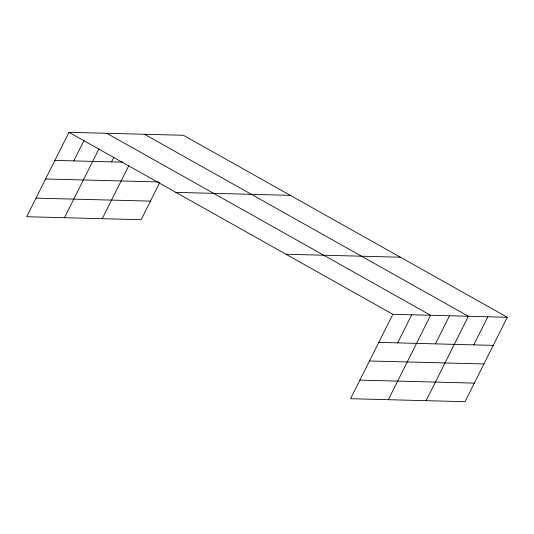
<?xml version="1.0" encoding="UTF-8"?>
<svg xmlns="http://www.w3.org/2000/svg" width="534" height="534" viewBox="0 0 534 534"><rect width="100%" height="100%" fill="white"/><g stroke="black" fill="none" stroke-linecap="round" stroke-linejoin="round"><path stroke-width="0.8" d="M507.3 317.283L392.85 314.292L350.578 398.711L465.027 401.695L507.3 317.283L183.422 135.289L68.973 132.305L26.7 216.717L141.15 219.708L159.679 182.708M73.785 160.894L84.152 140.188M64.467 217.705L98.964 148.812M111.559 161.875L113.775 157.443M102.241 218.693L128.954 165.346M397.663 342.881L411.734 314.786M388.345 399.692L430.618 315.28L106.74 133.286M435.43 343.869L449.501 315.774M426.112 400.68L468.385 316.268L144.507 134.274M473.771 344.871L487.842 316.775M54.902 160.4L123.054 162.176M45.597 178.983L158.424 181.927M175.853 192.36L290.302 195.344M36.005 198.134L150.461 201.118M285.97 254.237L400.42 257.221M378.78 342.387L493.229 345.378M369.475 360.977L483.924 363.961M359.883 380.121L474.332 383.112M68.973 132.305L392.85 314.292"/></g></svg>
